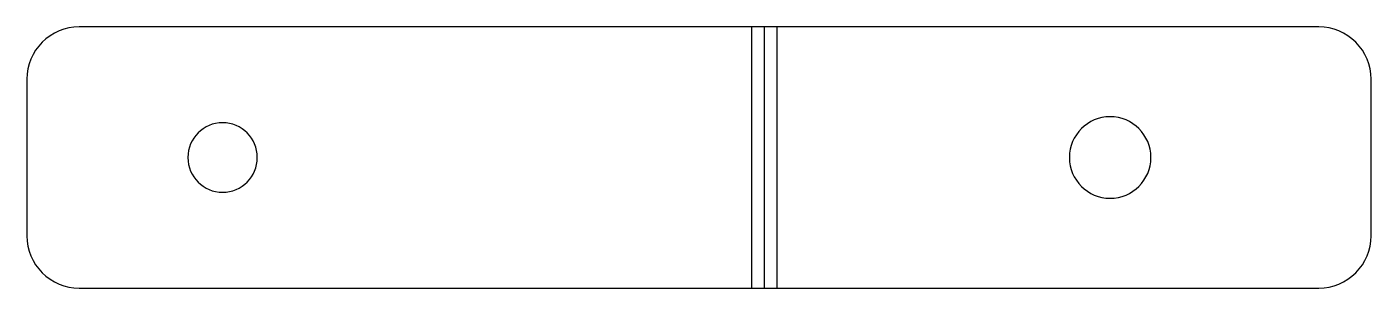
# Model space of a CAD drawing. Header units: inches. Extents: x -0.2 to 4.95, y 0 to 1.
import ezdxf

# ---------------------------------------------------------------- set-up
doc = ezdxf.new("R2010")
doc.units = ezdxf.units.IN

msp = doc.modelspace()

# ---------------------------------------------------------------- linework, layer by layer
at = {"layer": 'BEND'}
msp.add_line((2.6256, 1), (2.6256, 0), dxfattribs=at)
at = {"layer": 'BEND_EXTENT'}
for p, q in [((2.5775, 0), (2.5775, 1)), ((2.6737, 1), (2.6737, 0))]:
    msp.add_line(p, q, dxfattribs=at)
at = {"layer": 'INTERIOR_PROFILES', "extrusion": (0, 0, -1)}
for centre, radius in [((-0.55, 0.5), 0.133), ((-3.9512, 0.5), 0.1562)]:
    msp.add_circle(centre, radius, dxfattribs=at)
at = {"layer": 'OUTER_PROFILES'}
msp.add_lwpolyline([(4.7512, 0, 0.414214), (4.9512, 0.2), (4.9512, 0.8, 0.414214), (4.7512, 1), (0, 1, 0.414214), (-0.2, 0.8), (-0.2, 0.2, 0.414214), (0, 0)], format="xyb", close=True, dxfattribs=at)

doc.saveas('drawing.dxf')
